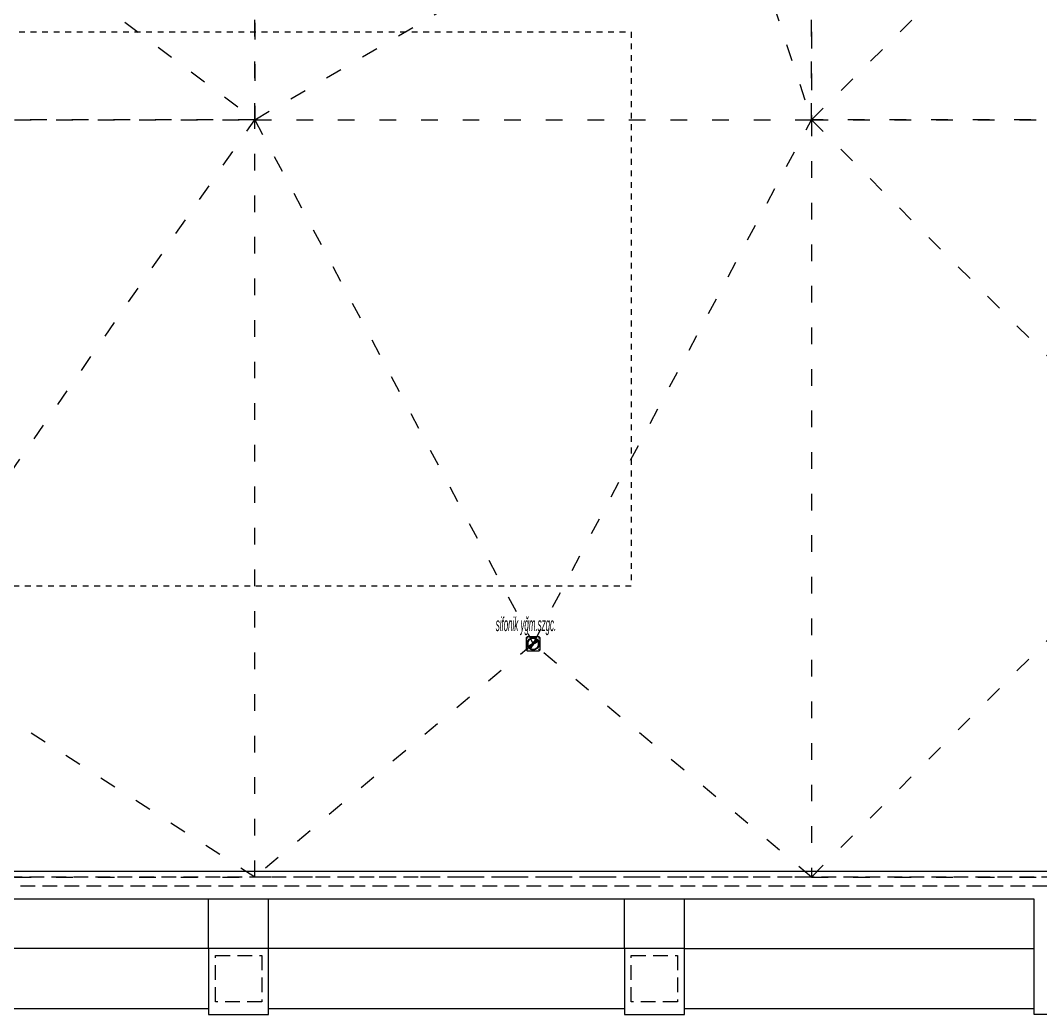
# Model space of a CAD drawing. Header units: centimetres. Extents: x 405564 to 502064, y 46284 to 60634.
# Drawn here: x 422827 to 425036, y 51805 to 53958 of the extents above; entities that cross this region are included whole.
import ezdxf
from ezdxf.xclip import XClip

# ---------------------------------------------------------------- set-up
doc = ezdxf.new("R2010")
doc.units = ezdxf.units.CM
doc.header["$XCLIPFRAME"] = 0
for name, pattern in [('3+1_3b$0$DASHED', [0.25, 0.125, -0.125]), ('ACAD_ISO03W100', [30, 12, -18]), ('DASHED', [19.05, 12.7, -6.35]), ('HIDDEN', [9.525, 6.35, -3.175])]:
    doc.linetypes.add(name, pattern=pattern)
doc.layers.get('0').update_dxf_attribs({"color": 8, "lineweight": 9})
for name, color, linetype, lineweight in [('---___EB_draft00_ALTYAPI_helikoptermania', 8, 'Continuous', 0), ('0-KRCN-MİMARİ-220526', 8, 'Continuous', 9), ('0-KRCN-SHT-YAZI-ÇAP-PİSSU', 41, 'Continuous', 30), ('GEB-BEZUG', 8, 'Continuous', 25)]:
    doc.layers.add(name, color=color, linetype=linetype, lineweight=lineweight)
for name, color, linetype in [('AS_GOR', 8, 'Continuous'), ('AS_TA_HIDDEN', 8, 'HIDDEN'), ('AS_TES_SUZGEC', 171, 'Continuous'), ('AS_YAZI_EGIM', 8, 'Continuous')]:
    doc.layers.add(name, color=color, linetype=linetype)
doc.styles.add('ÇAP-2', font='ARIALNBI.TTF')

# ---------------------------------------------------------------- blocks, each defined once
blk = doc.blocks.new('Einfügepunkt')
at = {"layer": 'GEB-BEZUG'}
for p, q in [((-1, -1), (1, 1)), ((-1, 1), (1, -1))]:
    blk.add_line(p, q, dxfattribs=at)
blk = doc.blocks.new('sifonik-suzgec')
at = {"layer": 'AS_TES_SUZGEC', "ltscale": 25}
for p, q in [((-15, 13), (-13, 15)), ((-15, 13), (-15, -13)), ((-12.9, 0.2), (-13.1, 0)), ((13, 15), (-13, 15)), ((-12.9, 0.2), (-12.2, 0.2)), ((-12.4, 3.5), (-12.6, 3.4)), ((-12.6, 3.4), (-12.5, 3.2)), ((-12.6, 3.4), (-11.9, 3.2)), ((-12.5, 3.2), (-11.8, 3)), ((-12.4, 3.5), (-11.7, 3.3)), ((-12.3, 0), (-12.2, 0.2)), ((-12.2, 0.2), (-11.8, 0.2)), ((-11.9, 3.2), (-11.7, 3.3)), ((-11.8, 3), (-11.9, 3.2)), ((-11.4, 2.9), (-11.8, 3)), ((-11.7, 3.3), (-11.3, 3.2)), ((-10.5, 1.6), (-11.7, 1.7)), ((-11.7, 1.4), (-10.6, 1.2)), ((-11.1, 6.6), (-11.3, 6.5)), ((-11.3, 6.5), (-11.3, 6.3)), ((-11.3, 6.5), (-10.7, 6.2)), ((-11.3, 6.3), (-10.6, 5.9)), ((-11.1, 6.6), (-10.4, 6.2)), ((-11, 4.3), (-9.9, 3.9)), ((-9.8, 4.2), (-10.8, 4.7)), ((-10.7, 6.2), (-10.4, 6.2)), ((-10.6, 5.9), (-10.7, 6.2)), ((-10.3, 5.7), (-10.6, 5.9)), ((-10.6, 1.2), (-10.5, 1.6)), ((-10.4, 6.2), (-10.1, 6.1)), ((-9.9, 3.9), (-9.8, 4.2)), ((-9.5, 7), (-8.5, 6.3)), ((-8.3, 6.6), (-9.3, 7.3)), ((-9.2, 9.2), (-9.2, 9)), ((-9, 9.2), (-9.2, 9.2)), ((-9.2, 9.2), (-8.7, 8.7)), ((-9.2, 9), (-8.7, 8.5)), ((-9, 9.2), (-8.5, 8.7)), ((-8.7, 8.7), (-8.5, 8.7)), ((-8.7, 8.5), (-8.7, 8.7)), ((-8.5, 8.2), (-8.7, 8.5)), ((-8.5, 8.7), (-8.2, 8.5)), ((-8.5, 6.3), (-8.3, 6.6)), ((-7.3, 9.3), (-6.6, 8.3)), ((-6.3, 8.5), (-7, 9.5)), ((-6.5, 11.3), (-6.6, 11.1)), ((-6.6, 11.1), (-6.2, 10.4)), ((-6.6, 8.3), (-6.3, 8.5)), ((-6.5, 11.3), (-6.2, 10.7)), ((-6.3, 11.3), (-6.5, 11.3)), ((-6.3, 11.3), (-5.9, 10.6)), ((-6.2, 10.7), (-5.9, 10.6)), ((-6.2, 10.4), (-6.2, 10.7)), ((-6.1, 10.1), (-6.2, 10.4)), ((-5.9, 10.6), (-5.7, 10.3)), ((-4.7, 10.8), (-4.2, 9.8)), ((-3.9, 9.9), (-4.3, 11)), ((-4.2, 9.8), (-3.9, 9.9)), ((-3.4, 12.6), (-3.5, 12.4)), ((-3.5, 12.4), (-3.3, 11.7)), ((-3.4, 12.6), (-3.2, 11.9)), ((-3.2, 12.5), (-3.4, 12.6)), ((-3.3, 11.7), (-3.2, 11.9)), ((-3.2, 11.3), (-3.3, 11.7)), ((-0.6, 0.6), (-3.3, -1.2)), ((-3.3, -1.3), (-0.5, 0.5)), ((-3.2, 12.5), (-3, 11.8)), ((-3.2, 11.9), (-3, 11.8)), ((-3, 11.8), (-2.9, 11.4)), ((-1.7, 11.7), (-1.6, 10.5)), ((-1.6, 10.5), (-1.2, 10.6)), ((-1.2, 10.6), (-1.4, 11.7)), ((1.8, 4.2), (-0.6, 0.6)), ((-0.6, 0.6), (-0.5, 0.5)), ((-0.5, 0.5), (1.8, 4.1)), ((-0.5, 0.5), (0, 0)), ((0, 13.1), (-0.2, 12.9)), ((-0.2, 12.9), (-0.2, 12.2)), ((-0.2, 12.2), (0, 12.3)), ((-0.2, 11.8), (-0.2, 12.2)), ((0, 13.1), (0, 12.3)), ((0.2, 12.9), (0, 13.1)), ((0, 12.3), (0.2, 12.2)), ((0, 0), (2.6, 2.6)), ((0, 0), (0, 0.2)), ((0.2, 12.9), (0.2, 12.2)), ((0.2, 12.2), (0.2, 11.8)), ((3.3, 1.3), (0.5, -0.5)), ((0.6, -0.6), (3.3, 1.2)), ((1.4, 11.7), (1.2, 10.6)), ((1.2, 10.6), (1.6, 10.5)), ((1.6, 10.5), (1.7, 11.7)), ((1.9, 4.3), (1.8, 4.2)), ((1.8, 4.2), (1.8, 4.1)), ((1.8, 4.2), (1.8, 4.2)), ((1.8, 4.1), (1.8, 4.2)), ((2.6, 2.6), (1.8, 4.2)), ((1.8, 4.1), (2.6, 2.6)), ((3.8, 7.3), (1.9, 4.3)), ((1.9, 4.3), (3.9, 7.2)), ((1.9, 4.2), (1.9, 4.3)), ((1.9, 4.3), (1.9, 4.2)), ((1.9, 4.3), (1.9, 4.3)), ((2.7, 2.7), (1.9, 4.3)), ((1.9, 4.2), (2.7, 2.7)), ((2.6, 2.6), (2.6, 2.6)), ((2.6, 2.6), (2.6, 2.6)), ((2.6, 2.6), (3.3, 1.3)), ((3.3, 1.3), (2.6, 2.6)), ((2.7, 2.7), (7.7, 7.7)), ((2.7, 2.7), (2.7, 2.7)), ((2.7, 2.7), (2.7, 2.7)), ((2.7, 2.7), (3.4, 1.4)), ((3.4, 1.4), (2.7, 2.7)), ((2.9, 11.4), (3, 11.8)), ((3.2, 12.5), (3, 11.8)), ((3, 11.8), (3.2, 11.9)), ((3.4, 12.6), (3.2, 11.9)), ((3.4, 12.6), (3.2, 12.5)), ((3.2, 11.9), (3.3, 11.7)), ((3.3, 11.7), (3.2, 11.3)), ((3.5, 12.4), (3.3, 11.7)), ((3.3, 1.2), (3.5, 1.3)), ((3.3, 1.3), (3.3, 1.3)), ((3.3, 1.2), (3.3, 1.3)), ((3.3, 1.3), (3.3, 1.2)), ((3.5, 12.4), (3.4, 12.6)), ((7.2, 3.9), (3.4, 1.4)), ((3.4, 1.4), (3.4, 1.4)), ((3.5, 1.3), (3.4, 1.4)), ((3.4, 1.4), (3.5, 1.3)), ((3.5, 1.3), (7.3, 3.8)), ((3.8, 7.3), (4.1, 7.7)), ((4.3, 11), (3.9, 9.9)), ((3.9, 9.9), (4.2, 9.8)), ((4.1, 7.7), (5.7, 10.3)), ((4.2, 9.8), (4.7, 10.8)), ((5.7, 10.3), (5.9, 10.5)), ((6.3, 11.3), (5.9, 10.5)), ((5.9, 10.5), (6.1, 10.6)), ((6.5, 11.3), (6.1, 10.6)), ((6.1, 10.6), (6.2, 10.3)), ((6.2, 10.3), (6.1, 10.1)), ((6.6, 11.1), (6.2, 10.3)), ((6.5, 11.3), (6.3, 11.3)), ((6.6, 11.1), (6.5, 11.3)), ((6.6, 9.8), (6.8, 9.9)), ((7.2, 9.3), (7.4, 9.5)), ((7.7, 4.1), (7.3, 3.8)), ((7.7, 9.2), (7.6, 9.1)), ((7.7, 7.7), (8.6, 8.6)), ((7.7, 4.1), (10.3, 5.7)), ((10.3, 5.8), (7.9, 4.3)), ((8.2, 8.5), (8.4, 8.6)), ((9, 9.2), (8.4, 8.6)), ((8.4, 8.6), (8.6, 8.6)), ((8.6, 8.4), (8.5, 8.2)), ((9.2, 9.2), (8.6, 8.6)), ((9.2, 9), (8.6, 8.4)), ((8.6, 8.6), (8.6, 8.4)), ((9.2, 9.2), (9, 9.2)), ((9.1, 7.6), (9.2, 7.7)), ((9.2, 9), (9.2, 9.2)), ((9.3, 7.2), (9.5, 7.4)), ((9.9, 6.8), (9.8, 6.6)), ((10.1, 6.1), (10.3, 6.2)), ((11.1, 6.6), (10.3, 6.2)), ((10.3, 6.2), (10.6, 6.1)), ((10.5, 6), (10.3, 5.8)), ((10.3, 5.7), (10.5, 5.9)), ((10.3, 5.8), (10.3, 5.7)), ((11.3, 6.3), (10.5, 5.9)), ((10.6, 6.1), (10.5, 6)), ((10.5, 5.9), (10.5, 6)), ((11.3, 6.5), (10.6, 6.1)), ((11.3, 6.5), (11.1, 6.6)), ((11.3, 6.3), (11.3, 6.5)), ((11.7, 3.3), (11.3, 3.2)), ((11.4, 2.9), (11.8, 3)), ((12.4, 3.5), (11.7, 3.3)), ((11.9, 3.2), (11.7, 3.3)), ((11.8, 3), (11.9, 3.2)), ((12.5, 3.2), (11.8, 3)), ((12.2, 0.2), (11.8, 0.2)), ((12.6, 3.4), (11.9, 3.2)), ((12.3, 0), (12.2, 0.2)), ((12.9, 0.2), (12.2, 0.2)), ((12.6, 3.4), (12.4, 3.5)), ((12.5, 3.2), (12.6, 3.4)), ((13.1, 0), (12.9, 0.2)), ((13, 15), (15, 13)), ((15, -13), (15, 13)), ((-13, -15), (-15, -13)), ((-13.1, 0), (-12.9, -0.2)), ((-13.1, 0), (-12.3, 0)), ((-13, -15), (13, -15)), ((-12.9, -0.2), (-12.2, -0.2)), ((-12.5, -3.2), (-12.6, -3.4)), ((-12.6, -3.4), (-11.9, -3.2)), ((-12.6, -3.4), (-12.4, -3.5)), ((-12.5, -3.2), (-11.8, -3)), ((-12.4, -3.5), (-11.7, -3.3)), ((-12.2, -0.2), (-12.3, 0)), ((-11.8, -0.2), (-12.2, -0.2)), ((-11.9, -3.2), (-11.8, -3)), ((-11.7, -3.3), (-11.9, -3.2)), ((-11.8, -3), (-11.4, -2.9)), ((-10.6, -1.2), (-11.7, -1.4)), ((-11.7, -1.7), (-10.5, -1.6)), ((-11.3, -3.2), (-11.7, -3.3)), ((-11.3, -6.3), (-10.5, -5.9)), ((-11.3, -6.5), (-10.6, -6.1)), ((-11.3, -6.3), (-11.3, -6.5)), ((-11.3, -6.5), (-11.1, -6.6)), ((-11.1, -6.6), (-10.3, -6.2)), ((-9.9, -3.9), (-11, -4.3)), ((-10.8, -4.7), (-9.8, -4.2)), ((-10.5, -1.6), (-10.6, -1.2)), ((-10.6, -6.1), (-10.5, -5.9)), ((-10.3, -6.2), (-10.6, -6.1)), ((-10.5, -5.9), (-10.3, -5.7)), ((-10.3, -5.7), (-7.7, -4.1)), ((-10.1, -6.1), (-10.3, -6.2)), ((-9.8, -4.2), (-9.9, -3.9)), ((-9.9, -6.8), (-9.8, -6.6)), ((-9.3, -7.2), (-9.5, -7.4)), ((-9.1, -7.6), (-9.2, -7.7)), ((-9.2, -9), (-8.6, -8.4)), ((-9.2, -9.2), (-8.6, -8.6)), ((-9.2, -9), (-9.2, -9.2)), ((-9.2, -9.2), (-9, -9.2)), ((-9, -9.2), (-8.4, -8.6)), ((-8.6, -8.6), (-7.7, -7.7)), ((-8.6, -8.4), (-8.5, -8.2)), ((-8.6, -8.6), (-8.6, -8.4)), ((-8.4, -8.6), (-8.6, -8.6)), ((-8.2, -8.5), (-8.4, -8.6)), ((-7.7, -7.7), (-2.7, -2.7)), ((-7.7, -4.1), (-7.3, -3.8)), ((-7.7, -9.2), (-7.6, -9.1)), ((-7.2, -9.3), (-7.4, -9.5)), ((-3.5, -1.3), (-7.3, -3.8)), ((-7.3, -3.9), (-3.4, -1.4)), ((-6.6, -9.8), (-6.8, -9.9)), ((-6.6, -11.1), (-6.2, -10.3)), ((-6.6, -11.1), (-6.5, -11.3)), ((-6.5, -11.3), (-6.1, -10.6)), ((-6.5, -11.3), (-6.3, -11.3)), ((-6.3, -11.3), (-5.9, -10.5)), ((-6.2, -10.3), (-6.1, -10.1)), ((-6.1, -10.6), (-6.2, -10.3)), ((-6, -10.5), (-6.1, -10.6)), ((-5.8, -10.3), (-6, -10.5)), ((-6, -10.5), (-5.9, -10.5)), ((-5.9, -10.5), (-5.7, -10.3)), ((-4.3, -7.9), (-5.8, -10.3)), ((-5.7, -10.3), (-5.8, -10.3)), ((-5.7, -10.3), (-4.1, -7.7)), ((-3.8, -7.3), (-4.1, -7.7)), ((-1.9, -4.3), (-3.9, -7.3)), ((-3.8, -7.3), (-1.9, -4.3)), ((-3.3, -1.2), (-3.5, -1.3)), ((-3.5, -1.3), (-3.4, -1.4)), ((-3.4, -1.4), (-3.5, -1.3)), ((-3.5, -12.4), (-3.3, -11.7)), ((-3.5, -12.4), (-3.4, -12.6)), ((-3.4, -1.4), (-3.4, -1.4)), ((-2.7, -2.7), (-3.4, -1.4)), ((-3.4, -1.4), (-2.7, -2.7)), ((-3.4, -12.6), (-3.2, -11.9)), ((-3.4, -12.6), (-3.2, -12.5)), ((-3.3, -1.3), (-3.3, -1.2)), ((-3.3, -1.2), (-3.3, -1.3)), ((-3.3, -1.3), (-3.3, -1.3)), ((-2.6, -2.6), (-3.3, -1.3)), ((-3.3, -1.3), (-2.6, -2.6)), ((-3.2, -11.3), (-3.3, -11.7)), ((-3.3, -11.7), (-3.2, -11.9)), ((-3.2, -11.9), (-3, -11.8)), ((-3.2, -12.5), (-3, -11.8)), ((-3, -11.8), (-2.9, -11.4)), ((-2.7, -2.7), (-2.7, -2.7)), ((-2.7, -2.7), (-1.9, -4.3)), ((-1.9, -4.2), (-2.7, -2.7)), ((-2.7, -2.7), (-2.7, -2.7)), ((-2.6, -2.6), (0, 0)), ((-2.6, -2.6), (-2.6, -2.6)), ((-2.6, -2.6), (-1.8, -4.2)), ((-1.8, -4.1), (-2.6, -2.6)), ((-2.6, -2.6), (-2.6, -2.6)), ((-1.9, -4.3), (-1.8, -4.2)), ((-1.9, -4.2), (-1.9, -4.3)), ((-1.9, -4.3), (-1.9, -4.2)), ((-1.9, -4.3), (-1.9, -4.3)), ((0.5, -0.5), (-1.8, -4.1)), ((-1.8, -4.2), (0.6, -0.6)), ((-1.8, -4.2), (-1.8, -4.1)), ((-1.8, -4.1), (-1.8, -4.2)), ((-1.8, -4.2), (-1.8, -4.2)), ((0, 0), (-0.3, 0)), ((-0.2, -11.8), (-0.2, -12.2)), ((-0.2, -12.2), (0, -12.3)), ((-0.2, -12.9), (-0.2, -12.2)), ((-0.2, -12.9), (0, -13.1)), ((0, 0), (0.5, -0.5)), ((0, 0), (0.2, 0)), ((0, 0), (0, -0.3)), ((0, -12.3), (0.2, -12.2)), ((0, -13.1), (0, -12.3)), ((0, -13.1), (0.2, -12.9)), ((0.2, -12.2), (0.2, -11.8)), ((0.2, -12.9), (0.2, -12.2)), ((0.6, -0.6), (0.5, -0.5)), ((2.9, -11.4), (3, -11.8)), ((3, -11.8), (3.2, -11.9)), ((3.2, -12.5), (3, -11.8)), ((3.3, -11.7), (3.2, -11.3)), ((3.2, -11.9), (3.3, -11.7)), ((3.4, -12.6), (3.2, -11.9)), ((3.2, -12.5), (3.4, -12.6)), ((3.5, -12.4), (3.3, -11.7)), ((3.4, -12.6), (3.5, -12.4)), ((5.7, -10.3), (5.9, -10.6)), ((5.9, -10.6), (6.2, -10.7)), ((6.3, -11.3), (5.9, -10.6)), ((6.2, -10.4), (6.1, -10.1)), ((6.2, -10.7), (6.2, -10.4)), ((6.6, -11.1), (6.2, -10.4)), ((6.5, -11.3), (6.2, -10.7)), ((6.3, -11.3), (6.5, -11.3)), ((6.5, -11.3), (6.6, -11.1)), ((8.2, -8.5), (8.5, -8.7)), ((8.7, -8.5), (8.5, -8.2)), ((8.5, -8.7), (8.7, -8.7)), ((9, -9.2), (8.5, -8.7)), ((8.7, -8.7), (8.7, -8.5)), ((9.2, -9), (8.7, -8.5)), ((9.2, -9.2), (8.7, -8.7)), ((9, -9.2), (9.2, -9.2)), ((9.2, -9.2), (9.2, -9)), ((10.1, -6.1), (10.4, -6.2)), ((10.6, -5.9), (10.3, -5.7)), ((10.4, -6.2), (10.7, -6.2)), ((11.1, -6.6), (10.4, -6.2)), ((10.7, -6.2), (10.6, -5.9)), ((11.3, -6.3), (10.6, -5.9)), ((11.3, -6.5), (10.7, -6.2)), ((11.1, -6.6), (11.3, -6.5)), ((11.3, -3.2), (11.7, -3.3)), ((11.3, -6.5), (11.3, -6.3)), ((11.8, -3), (11.4, -2.9)), ((11.7, -3.3), (11.9, -3.2)), ((12.4, -3.5), (11.7, -3.3)), ((11.8, -0.2), (12.2, -0.2)), ((11.9, -3.2), (11.8, -3)), ((12.5, -3.2), (11.8, -3)), ((12.6, -3.4), (11.9, -3.2)), ((12.2, -0.2), (12.3, 0)), ((12.9, -0.2), (12.2, -0.2)), ((13.1, 0), (12.3, 0)), ((12.4, -3.5), (12.6, -3.4)), ((12.6, -3.4), (12.5, -3.2)), ((12.9, -0.2), (13.1, 0)), ((15, -13), (13, -15))]:
    blk.add_line(p, q, dxfattribs=at)
for centre, radius in [((0, 0), 13.1), ((-12.5, 12.5), 0.3), ((12.5, 12.5), 0.3), ((-12.5, -12.5), 0.3), ((12.5, -12.5), 0.3)]:
    blk.add_circle(centre, radius, dxfattribs=at)
for centre, radius, start, end in [((0, 0), 12.9, 165.8007, 179.1993), ((0, 0), 12.6, 165.8198, 179.1802), ((0, 0), 12.9, 150.8007, 164.1993), ((0, 0), 12.6, 150.8198, 164.1802), ((0, 0), 12.1, 165.8539, 179.1461), ((0, 0), 12, 165.8607, 179.1393), ((0, 0), 11.8, 165.8753, 179.1247), ((0, 0), 11.8, 171.6247, 173.3753), ((0, 0), 12.1, 150.8539, 164.1461), ((0, 0), 12, 150.8607, 164.1393), ((0, 0), 11.8, 150.8753, 164.1247), ((0, 0), 12.9, 135.8007, 149.1993), ((0, 0), 11.8, 156.6247, 158.3753), ((0, 0), 12.6, 135.8198, 149.1802), ((0, 0), 12.1, 135.8539, 149.1461), ((0, 0), 12, 135.8607, 149.1393), ((0, 0), 11.8, 135.8753, 149.1247), ((0, 0), 11.8, 141.6247, 143.3753), ((0, 0), 12.9, 120.8007, 134.1993), ((0, 0), 12.6, 120.8198, 134.1802), ((0, 0), 12.1, 120.8539, 134.1461), ((0, 0), 12, 120.8607, 134.1393), ((0, 0), 11.8, 120.8753, 134.1247), ((0, 0), 11.8, 126.6247, 128.3753), ((0, 0), 12.9, 105.8007, 119.1993), ((0, 0), 12.6, 105.8198, 119.1802), ((0, 0), 12.1, 105.8539, 119.1461), ((0, 0), 12, 105.8607, 119.1393), ((0, 0), 11.8, 105.8753, 119.1247), ((0, 0), 11.8, 111.6247, 113.3753), ((0, 0), 12.9, 90.8007, 104.1993), ((0, 0), 12.6, 90.8198, 104.1802), ((0, 0), 12.1, 90.8539, 104.1461), ((0, 0), 12, 90.8607, 104.1393), ((0, 0), 11.8, 90.8753, 104.1247), ((0, 0), 11.8, 96.6247, 98.3753), ((0, 0), 12.9, 75.8007, 89.1993), ((0, 0), 12.6, 75.8198, 89.1802), ((0, 0), 12.1, 75.8539, 89.1461), ((0, 0), 12, 75.8607, 89.1393), ((0, 0), 11.8, 75.8753, 89.1247), ((0, 0), 11.8, 81.6247, 83.3753), ((0, 0), 11.8, 60.8753, 74.1247), ((0, 0), 12.1, 60.8539, 74.1461), ((0, 0), 12, 60.8607, 74.1393), ((0, 0), 12.6, 60.8198, 74.1802), ((0, 0), 12.9, 60.8007, 74.1993), ((5.9, 5.9), 2.58, 45, 135.7807), ((0, 0), 11.8, 66.6247, 68.3753), ((0, 0), 11.8, 45.8753, 59.1247), ((0, 0), 12.1, 45.8539, 59.1461), ((0, 0), 12, 55.6693, 59.1393), ((0, 0), 12.6, 45.8198, 59.1802), ((0, 0), 12.9, 45.8007, 59.1993), ((0, 0), 12, 52.1808, 55.6693), ((0, 0), 12, 45.8607, 50.069), ((5.9, 5.9), 2.58, 321.1789, 45), ((5.9, 5.9), 2.58, 314.2193, 321.1789), ((0, 0), 11.8, 30.8753, 44.1247), ((0, 0), 12, 39.931, 44.1393), ((0, 0), 12.1, 30.8539, 44.1461), ((0, 0), 12.6, 30.8198, 44.1802), ((0, 0), 12.9, 30.8007, 44.1993), ((0, 0), 12, 34.3307, 37.8192), ((0, 0), 12, 30.8607, 34.3307), ((0, 0), 11.8, 15.8753, 29.1247), ((0, 0), 12, 15.8607, 29.1393), ((0, 0), 12.1, 15.8539, 29.1461), ((0, 0), 12.6, 15.8198, 29.1802), ((0, 0), 12.9, 15.8007, 29.1993), ((0, 0), 11.8, 0.8753, 14.1247), ((0, 0), 12, 0.8607, 14.1393), ((0, 0), 12.1, 0.8539, 14.1461), ((0, 0), 12.6, 0.8198, 14.1802), ((0, 0), 12.9, 0.8007, 14.1993), ((0, 0), 12.9, 180.8007, 194.1993), ((0, 0), 12.6, 180.8198, 194.1802), ((0, 0), 12.9, 195.8007, 209.1993), ((0, 0), 12.1, 180.8539, 194.1461), ((0, 0), 12.6, 195.8198, 209.1802), ((0, 0), 12, 180.8607, 194.1393), ((0, 0), 11.8, 180.8753, 194.1247), ((0, 0), 11.8, 186.6247, 188.3753), ((0, 0), 12.1, 195.8539, 209.1461), ((0, 0), 12, 195.8607, 209.1393), ((0, 0), 11.8, 195.8753, 209.1247), ((0, 0), 12.9, 210.8007, 224.1993), ((0, 0), 11.8, 201.6247, 203.3753), ((0, 0), 12.6, 210.8198, 224.1802), ((0, 0), 12.1, 210.8539, 224.1461), ((0, 0), 12, 210.8607, 214.3307), ((0, 0), 11.8, 210.8753, 224.1247), ((0, 0), 12, 214.3307, 217.8192), ((0, 0), 12, 219.931, 224.1393), ((0, 0), 12.9, 225.8007, 239.1993), ((0, 0), 12.6, 225.8198, 239.1802), ((-5.9, -5.9), 2.58, 134.2193, 225), ((0, 0), 12, 225.8607, 230.069), ((0, 0), 12.1, 225.8539, 239.1461), ((0, 0), 11.8, 225.8753, 239.1247), ((-5.9, -5.9), 2.58, 225, 308.8211), ((0, 0), 12, 232.1808, 235.6693), ((0, 0), 12, 235.6693, 239.1393), ((0, 0), 12.9, 240.8007, 254.1993), ((0, 0), 12.6, 240.8198, 254.1802), ((0, 0), 12.1, 240.8539, 254.1461), ((0, 0), 12, 240.8607, 254.1393), ((0, 0), 11.8, 240.8753, 254.1247), ((-5.9, -5.9), 2.58, 308.8211, 315.7807), ((0, 0), 12.9, 255.8007, 269.1993), ((0, 0), 12.6, 255.8198, 269.1802), ((0, 0), 12.1, 255.8539, 269.1461), ((0, 0), 11.8, 255.8753, 269.1247), ((0, 0), 12, 255.8607, 269.1393), ((0, 0), 11.8, 270.8753, 284.1247), ((0, 0), 12, 270.8607, 284.1393), ((0, 0), 12.1, 270.8539, 284.1461), ((0, 0), 12.6, 270.8198, 284.1802), ((0, 0), 12.9, 270.8007, 284.1993), ((0, 0), 11.8, 285.8753, 299.1247), ((0, 0), 12, 285.8607, 299.1393), ((0, 0), 12.1, 285.8539, 299.1461), ((0, 0), 12.6, 285.8198, 299.1802), ((0, 0), 12.9, 285.8007, 299.1993), ((0, 0), 11.8, 300.8753, 314.1247), ((0, 0), 12, 300.8607, 314.1393), ((0, 0), 12.1, 300.8539, 314.1461), ((0, 0), 12.6, 300.8198, 314.1802), ((0, 0), 12.9, 300.8007, 314.1993), ((0, 0), 11.8, 315.8753, 329.1247), ((0, 0), 12, 315.8607, 329.1393), ((0, 0), 12.1, 315.8539, 329.1461), ((0, 0), 12.6, 315.8198, 329.1802), ((0, 0), 12.9, 315.8007, 329.1993), ((0, 0), 11.8, 330.8753, 344.1247), ((0, 0), 12, 330.8607, 344.1393), ((0, 0), 12.1, 330.8539, 344.1461), ((0, 0), 12.6, 330.8198, 344.1802), ((0, 0), 12.9, 330.8007, 344.1993), ((0, 0), 11.8, 345.8753, 359.1247), ((0, 0), 12, 345.8607, 359.1393), ((0, 0), 12.1, 345.8539, 359.1461), ((0, 0), 12.6, 345.8198, 359.1802), ((0, 0), 12.9, 345.8007, 359.1993)]:
    blk.add_arc(centre, radius, start, end, dxfattribs=at)
for points, knots in [([(7.7, 7.7), (7.6, 7.8), (7.5, 7.9), (7.1, 8.2), (6.8, 8.3), (6.2, 8.4), (5.9, 8.5), (5.6, 8.4), (5.4, 8.4), (5.2, 8.3), (4.7, 8.2), (4.6, 8.1), (4.3, 7.9), (4.1, 7.7), (3.9, 7.5), (3.9, 7.4), (3.8, 7.3)], [-0.783062, -0.783062, -0.783062, -0.783062, -0.634163, -0.634163, -0.192454, -0.192454, 0.106051, 0.106051, 0.106051, 0.404556, 0.404556, 0.625445, 0.625445, 0.846335, 0.846335, 0.994853, 0.994853, 0.994853, 0.994853]), ([(3.8, 7.3), (3.8, 7.3), (3.8, 7.3), (3.8, 7.3), (3.8, 7.3), (3.8, 7.3)], [0.994853329, 0.994853329, 0.994853329, 0.994853329, 0.995833954, 0.995833954, 0.996814579, 0.996814579, 0.996814579, 0.996814579]), ([(3.9, 7.3), (3.9, 7.4), (4, 7.5), (4.2, 7.7), (4.3, 7.8), (4.6, 8), (4.8, 8.1), (5.2, 8.3), (5.4, 8.3), (5.7, 8.4), (5.9, 8.4), (6.1, 8.4), (6.7, 8.3), (7.1, 8.1), (7.5, 7.8), (7.6, 7.7), (7.7, 7.7)], [-0.994853, -0.994853, -0.994853, -0.994853, -0.846335, -0.846335, -0.625445, -0.625445, -0.404556, -0.404556, -0.106051, -0.106051, -0.106051, 0.192454, 0.192454, 0.634163, 0.634163, 0.784802, 0.784802, 0.784802, 0.784802]), ([(3.9, 7.2), (3.9, 7.2), (3.9, 7.2), (3.9, 7.3), (3.9, 7.3), (3.9, 7.3)], [-0.996814579, -0.996814579, -0.996814579, -0.996814579, -0.995833954, -0.995833954, -0.994853329, -0.994853329, -0.994853329, -0.994853329]), ([(7.7, 7.7), (7.7, 7.6), (7.8, 7.5), (8, 7.2), (8.1, 7.1), (8.2, 6.7), (8.3, 6.6), (8.4, 6.1), (8.4, 5.9), (8.4, 5.7), (8.3, 5.4), (8.3, 5.2), (8, 4.6), (7.8, 4.3), (7.5, 4), (7.4, 3.9), (7.3, 3.9)], [2.356791, 2.356791, 2.356791, 2.356791, 2.50743, 2.50743, 2.728284, 2.728284, 2.949139, 2.949139, 3.247644, 3.247644, 3.247644, 3.546149, 3.546149, 3.987927, 3.987927, 4.136446, 4.136446, 4.136446, 4.136446]), ([(7.3, 3.8), (7.4, 3.9), (7.5, 3.9), (7.9, 4.3), (8.1, 4.6), (8.3, 5.2), (8.4, 5.4), (8.4, 5.6), (8.5, 5.9), (8.4, 6.2), (8.4, 6.6), (8.3, 6.8), (8.2, 7.1), (8.1, 7.3), (7.9, 7.5), (7.8, 7.6), (7.7, 7.7)], [-4.136446, -4.136446, -4.136446, -4.136446, -3.987927, -3.987927, -3.546149, -3.546149, -3.247644, -3.247644, -3.247644, -2.949139, -2.949139, -2.728284, -2.728284, -2.50743, -2.50743, -2.358531, -2.358531, -2.358531, -2.358531]), ([(7.7, 7.7), (7.7, 7.7), (7.7, 7.7), (7.7, 7.7), (7.7, 7.7), (7.7, 7.7)], [-0.1161431, -0.1161431, -0.1161431, -0.1161431, -0.0580714, -0.0580714, 0, 0, 0, 0]), ([(-7.3, -3.8), (-7.4, -3.9), (-7.5, -3.9), (-7.9, -4.3), (-8.1, -4.6), (-8.3, -5.2), (-8.4, -5.4), (-8.4, -5.6), (-8.5, -5.9), (-8.4, -6.2), (-8.4, -6.6), (-8.3, -6.8), (-8.2, -7.1), (-8.1, -7.3), (-7.9, -7.5), (-7.8, -7.6), (-7.7, -7.7)], [-4.136446, -4.136446, -4.136446, -4.136446, -3.987927, -3.987927, -3.546149, -3.546149, -3.247644, -3.247644, -3.247644, -2.949139, -2.949139, -2.728284, -2.728284, -2.50743, -2.50743, -2.358531, -2.358531, -2.358531, -2.358531]), ([(-7.7, -7.7), (-7.7, -7.6), (-7.8, -7.5), (-8, -7.2), (-8.1, -7.1), (-8.2, -6.7), (-8.3, -6.6), (-8.4, -6.1), (-8.4, -5.9), (-8.4, -5.7), (-8.3, -5.4), (-8.3, -5.2), (-8, -4.6), (-7.8, -4.3), (-7.5, -4), (-7.4, -3.9), (-7.3, -3.9)], [2.356791, 2.356791, 2.356791, 2.356791, 2.50743, 2.50743, 2.728284, 2.728284, 2.949139, 2.949139, 3.247644, 3.247644, 3.247644, 3.546149, 3.546149, 3.987927, 3.987927, 4.136446, 4.136446, 4.136446, 4.136446]), ([(-7.7, -7.7), (-7.6, -7.8), (-7.5, -7.9), (-7.1, -8.2), (-6.8, -8.3), (-6.2, -8.4), (-5.9, -8.5), (-5.6, -8.4), (-5.4, -8.4), (-5.2, -8.3), (-4.7, -8.2), (-4.6, -8.1), (-4.3, -7.9), (-4.1, -7.7), (-3.9, -7.5), (-3.9, -7.4), (-3.8, -7.3)], [-0.783062, -0.783062, -0.783062, -0.783062, -0.634163, -0.634163, -0.192454, -0.192454, 0.106051, 0.106051, 0.106051, 0.404556, 0.404556, 0.625445, 0.625445, 0.846335, 0.846335, 0.994853, 0.994853, 0.994853, 0.994853]), ([(-3.9, -7.3), (-3.9, -7.4), (-4, -7.5), (-4.2, -7.7), (-4.3, -7.8), (-4.6, -8), (-4.8, -8.1), (-5.2, -8.3), (-5.4, -8.3), (-5.7, -8.4), (-5.9, -8.4), (-6.1, -8.4), (-6.7, -8.3), (-7.1, -8.1), (-7.5, -7.8), (-7.6, -7.7), (-7.7, -7.7)], [-0.994853, -0.994853, -0.994853, -0.994853, -0.846335, -0.846335, -0.625445, -0.625445, -0.404556, -0.404556, -0.106051, -0.106051, -0.106051, 0.192454, 0.192454, 0.634163, 0.634163, 0.784802, 0.784802, 0.784802, 0.784802]), ([(-7.7, -7.7), (-7.7, -7.7), (-7.7, -7.7), (-7.7, -7.7), (-7.7, -7.7), (-7.7, -7.7)], [0, 0, 0, 0, 0.0580714, 0.0580714, 0.1161431, 0.1161431, 0.1161431, 0.1161431]), ([(-3.9, -7.3), (-3.9, -7.3), (-3.9, -7.3), (-3.9, -7.3), (-3.9, -7.3), (-3.9, -7.3)], [-0.996814579, -0.996814579, -0.996814579, -0.996814579, -0.995833954, -0.995833954, -0.994853329, -0.994853329, -0.994853329, -0.994853329]), ([(-3.8, -7.3), (-3.8, -7.3), (-3.8, -7.3), (-3.8, -7.3), (-3.8, -7.3), (-3.8, -7.3)], [0.994853329, 0.994853329, 0.994853329, 0.994853329, 0.995833954, 0.995833954, 0.996814579, 0.996814579, 0.996814579, 0.996814579])]:
    blk.add_open_spline(points, degree=3, knots=knots, dxfattribs=at)
for points in [[(7.3, 3.9), (7.3, 3.9), (7.2, 3.9), (7.2, 3.9)], [(7.3, 3.8), (7.3, 3.8), (7.3, 3.8), (7.3, 3.8)], [(-7.3, -3.8), (-7.3, -3.8), (-7.3, -3.8), (-7.3, -3.8)], [(-7.3, -3.9), (-7.3, -3.9), (-7.3, -3.9), (-7.3, -3.9)]]:
    blk.add_open_spline(points, degree=3, dxfattribs=at)
at = {"ltscale": 25, "xscale": 0.1000000000000008, "yscale": 0.1000000000000008, "zscale": 0.1000000000000008}
blk.add_blockref('Einfügepunkt', (0, 0), dxfattribs=at)
at = {"layer": '0-KRCN-SHT-YAZI-ÇAP-PİSSU', "linetype": 'Continuous', "style": 'ÇAP-2', "width": 0.5}
blk.add_text('sifonik yğm.szgc.', height=30, dxfattribs=at).set_placement((-80.9, 27.6))
blk = doc.blocks.new('A$C6A10209E')
at = {"layer": 'AS_GOR'}
for points in [[(27538.7, -5626.5), (27538.7, -6073.5), (27713.7, -6073.5), (27713.7, -6179.5), (27538.7, -6179.5), (27538.7, -7073.5), (27713.7, -7073.5), (27713.7, -8829.5), (27607.7, -8829.5), (27607.7, -8379.5), (24963.7, -8379.5), (24963.7, -8829.5), (24857.7, -8829.5), (24857.7, -7969.5), (24113.7, -7969.5), (24113.7, -8829.5), (19457.7, -8829.5), (19457.7, -8579.5), (13313.7, -8579.5), (13313.7, -8829.5), (13157.7, -8829.5)], [(13157.7, -5783.5), (13218.7, -5783.5), (13218.7, -8518.5), (19518.7, -8518.5), (19518.7, -8768.5), (24052.7, -8768.5), (24052.7, -7908.5), (24918.7, -7908.5), (24918.7, -8318.5), (27652.7, -8318.5), (27652.7, -7134.5), (27477.7, -7134.5), (27477.7, -5626.5)], [(17670.7, -8686.5), (17670.7, -8579.5)], [(17800.7, -8686.5), (17800.7, -8579.5)], [(18570.7, -8686.5), (18570.7, -8579.5)], [(18700.7, -8686.5), (18700.7, -8579.5)], [(17670.7, -8686.5), (16900.7, -8686.5)], [(18570.7, -8686.5), (17800.7, -8686.5)], [(18700.7, -8686.5), (19457.7, -8686.5)], [(16900.7, -8816.5), (17670.7, -8816.5)], [(17800.7, -8816.5), (18570.7, -8816.5)], [(18700.7, -8816.5), (19457.7, -8816.5)]]:
    blk.add_lwpolyline(points, dxfattribs=at)
at = {"layer": 'AS_GOR', "linetype": '3+1_3b$0$DASHED', "ltscale": 100}
blk.add_lwpolyline([(16185.5, -6701.5), (18585.7, -6701.5), (18585.7, -7901.5), (16185.5, -7901.5)], close=True, dxfattribs=at)
at = {"layer": 'AS_GOR'}
for points in [[(17800.7, -8686.5), (17670.7, -8686.5), (17670.7, -8829.5), (17800.7, -8829.5)], [(18700.7, -8686.5), (18570.7, -8686.5), (18570.7, -8829.5), (18700.7, -8829.5)]]:
    blk.add_lwpolyline(points, close=True, dxfattribs=at)
at = {"layer": 'AS_TA_HIDDEN', "linetype": 'HIDDEN', "ltscale": 5}
for p, q in [((19505.7, -8531.5), (13205.7, -8531.5)), ((19485.7, -8551.5), (13185.7, -8551.5))]:
    blk.add_line(p, q, dxfattribs=at)
for points in [[(17785.7, -8801.5), (17685.7, -8801.5), (17685.7, -8701.5), (17785.7, -8701.5)], [(18685.7, -8801.5), (18585.7, -8801.5), (18585.7, -8701.5), (18685.7, -8701.5)]]:
    blk.add_lwpolyline(points, close=True, dxfattribs=at)
at = {"layer": 'AS_YAZI_EGIM', "linetype": 'ACAD_ISO03W100', "ltscale": 3}
for points in [[(20710.7, -5171.5), (18975.7, -5171.5), (18975.7, -6891.5), (20710.7, -6891.5)], [(15990.7, -6891.5), (17770.7, -6891.5), (17770.7, -5851.5), (17770.7, -5601.5), (16885.7, -5601.5), (16885.7, -6201.5), (15990.7, -6201.5)], [(18975.7, -6891.5), (18975.7, -5601.5), (17770.7, -5601.5), (17770.7, -6891.5)], [(17770.7, -6891.5), (15990.7, -6891.5), (15990.7, -8531.5), (17770.7, -8531.5)], [(17770.7, -6891.5), (18975.7, -6891.5), (18975.7, -8531.5), (17770.7, -8531.5)], [(20710.7, -6891.5), (18975.7, -6891.5), (18975.7, -8531.5), (19505.7, -8531.5), (19505.7, -8781.5), (20710.7, -8781.5)]]:
    blk.add_lwpolyline(points, close=True, dxfattribs=at)
for points in [[(18975.7, -6891.5), (20710.7, -5171.5)], [(15990.7, -6891.5), (16985.7, -6301.5), (17770.7, -6891.5)], [(17770.7, -6891.5), (18780.7, -6301.5), (18975.7, -6891.5)], [(17770.7, -8531.5), (16985.7, -8026.4), (17770.7, -6891.5)], [(17770.7, -6891.5), (18373.2, -8026.4), (17770.7, -8531.5)], [(18975.7, -8531.5), (18373.2, -8026.4), (18975.7, -6891.5)], [(18975.7, -6891.5), (19793.2, -7711.4), (20710.7, -8781.5)], [(18975.7, -8531.5), (19793.2, -7711.5), (20710.7, -6891.5)]]:
    blk.add_lwpolyline(points, dxfattribs=at)
blk.add_blockref('sifonik-suzgec', (18373.2, -8026.4))
blk = doc.blocks.new('OPK-site-surrounding-R01')
at = {"layer": '---___EB_draft00_ALTYAPI_helikoptermania', "linetype": 'DASHED', "ltscale": 10}
blk.add_lwpolyline([(-21668.1, -4404.9), (1451.4, 6572.4)], dxfattribs=at)
blk = doc.blocks.new('A$C6A10300A')
ref = blk.add_blockref('OPK-site-surrounding-R01', (5135.68, -3851.45))
XClip(ref).set_block_clipping_path([(-5135.679684336, -9648.5463532069), (26364.320315664, 3851.4536467931)])

msp = doc.modelspace()

# ---------------------------------------------------------------- block references
at = {"layer": '0-KRCN-MİMARİ-220526'}
msp.add_blockref('A$C6A10209E', (405564.1, 60634), dxfattribs=at)

# ---------------------------------------------------------------- next in the draw order: block references
msp.add_blockref('A$C6A10300A', (438064.1, 60634), dxfattribs=at)

doc.saveas('drawing.dxf')
